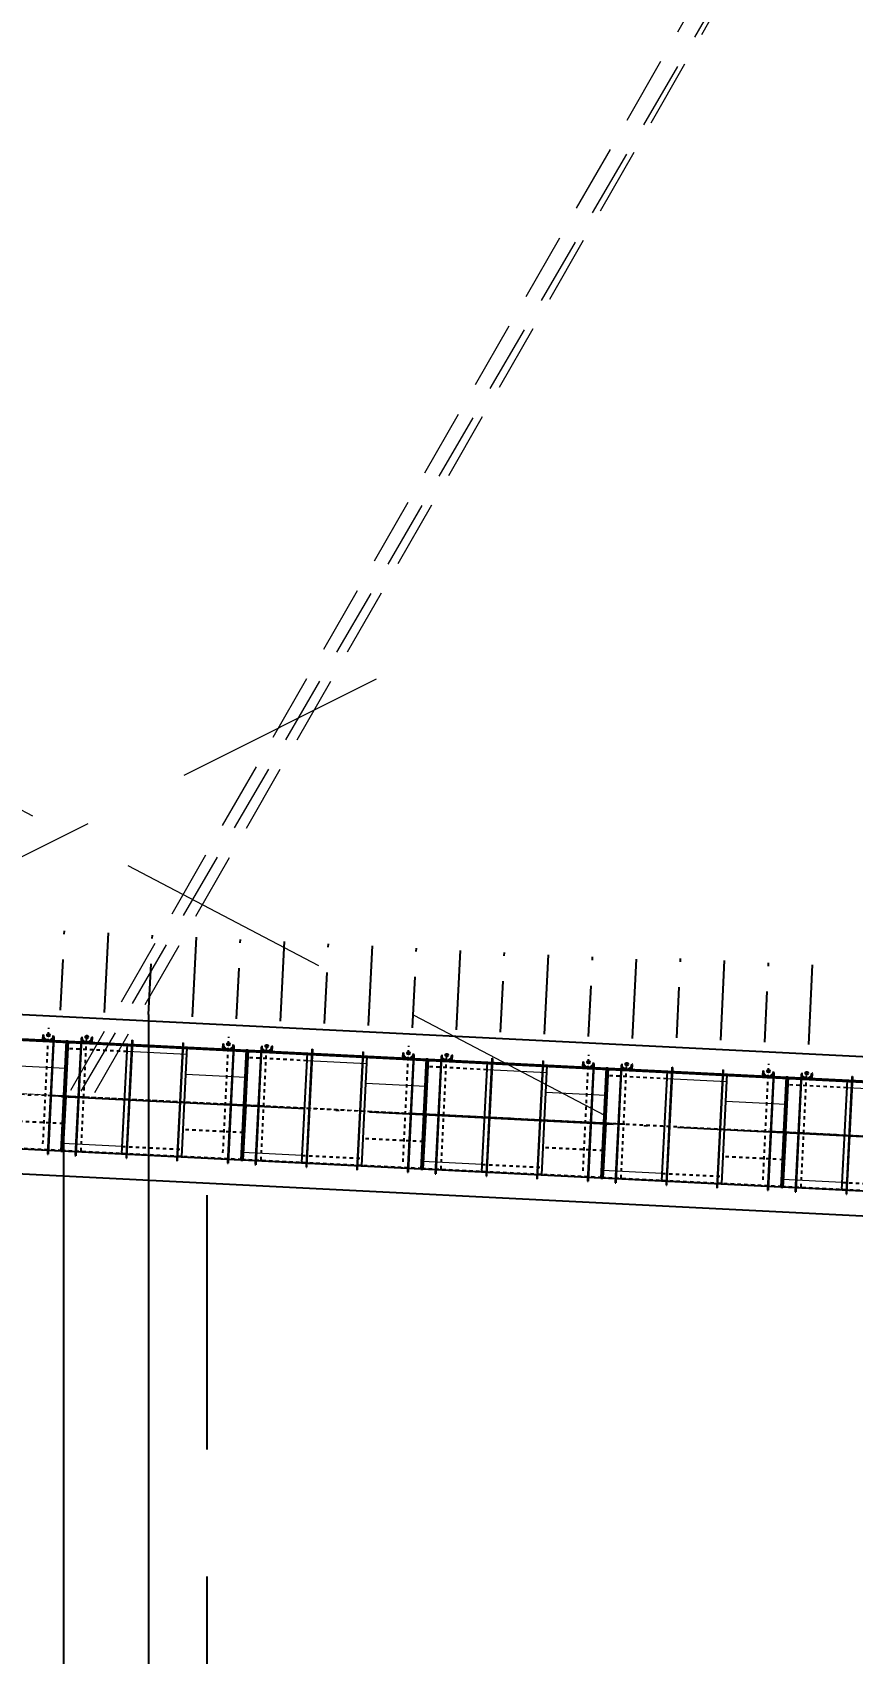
# Model space of a CAD drawing. Header units: inches. Extents: x 444671 to 463716, y 1783086 to 1794968.
# Drawn here: x 457881.65 to 457905.85, y 1787099.83 to 1787147.67 of the extents above; entities that cross this region are included whole.
import ezdxf

# ---------------------------------------------------------------- set-up
doc = ezdxf.new("R2010")
doc.units = ezdxf.units.IN
doc.header["$MEASUREMENT"] = 0
for name, pattern in [('ACAD_ISO04W100', [30, 24, -3, 0, -3]), ('CENTER', [2, 1.25, -0.25, 0.25, -0.25]), ('DASHED2', [9.525, 6.35, -3.175]), ('DASHEDX2', [1.5, 1, -0.5]), ('HIDDEN', [0.375, 0.25, -0.125])]:
    doc.linetypes.add(name, pattern=pattern)
for name, color, linetype in [('4', 4, 'Continuous'), ('Bao', 137, 'Continuous'), ('CONGTRINH', 2, 'Continuous'), ('CTTRINH', 4, 'Continuous'), ('Dong', 252, 'HIDDEN'), ('KHUAT', 8, 'DASHED2'), ('Khung_bang', 140, 'Continuous'), ('Tam', 1, 'CENTER'), ('Tim', 1, 'ACAD_ISO04W100')]:
    doc.layers.add(name, color=color, linetype=linetype)
for name, color, linetype, lineweight in [('ah', 7, 'Continuous', 15), ('HOKHOAN', 250, 'DASHED2', 20), ('manh', 128, 'Continuous', 15), ('Texdoi', 40, 'Continuous', 15)]:
    doc.layers.add(name, color=color, linetype=linetype, lineweight=lineweight)
doc.linetypes.add('NEN_DA1', pattern='A,1.5,-0.15,["Y",Standard,S=0.2,R=0,X=-0.15,Y=-0.2],-0.005', length=1.655)
doc.dimstyles.new('1-1', dxfattribs={"dimtxt": 2, "dimasz": 2.5, "dimexe": 1, "dimexo": 0, "dimgap": 1, "dimtad": 1, "dimtoh": 1, "dimdec": 0, "dimzin": 0, "dimdsep": 46, "dimtxsty": 'Standard', "dimcen": 0.09, "dimclrd": 3, "dimclre": 3, "dimclrt": 4, "dimadec": 0, "dimazin": 0, "dimtfac": 1, "dimtdec": 0, "dimtmove": 0, "dimatfit": 0, "dimfxl": 0, "dimtolj": 1, "dimtzin": 0, "dimarcsym": 0})

# ---------------------------------------------------------------- blocks, each defined once
blk = doc.blocks.new('*D148')
at = {"layer": 'Bao', "color": 3, "lineweight": -2, "ltscale": 0.2, "transparency": 16777216}
for p, q in [((-340377, 17046), (-341587, -7108)), ((-143858, 7205), (-145067, -16950)), ((-337342, -5652), (-149145, -15077))]:
    blk.add_line(p, q, dxfattribs=at)
at = {"layer": 'Bao', "color": 3, "ltscale": 0.2, "transparency": 16777216}
for points in [[(-337308, -4958), (-337377, -6345), (-341504, -5443)], [(-149111, -14383), (-149180, -15770), (-144984, -15285)]]:
    blk.add_solid(points, dxfattribs=at)
at = {"layer": 'Defpoints', "color": 0, "ltscale": 0.2, "transparency": 16777216}
for p in [(-340377, 17046), (-143858, 7205), (-144984, -15285)]:
    blk.add_point(p, dxfattribs=at)
at = {"layer": 'Bao', "color": 4, "ltscale": 0.2, "transparency": 16777216, "insert": (-243052, -6527), "char_height": 3333.33, "attachment_point": 5, "rotation": 357.133}
blk.add_mtext('\\A1;{\\f.VnArial|b0|i0|c0|p34;Ph©n ®o¹n 4}', dxfattribs=at)
blk = doc.blocks.new('A$C491C4D06')
at = {"layer": 'Bao'}
for p, q in [((-223414.8, 12812.8), (-218135.4, 12548.4)), ((-218858.9, 12735.2), (-218866.5, 12585.4)), ((-218858.9, 12735.2), (-218839, 12734.2)), ((-218839, 12734.2), (-218846.5, 12584.4)), ((-218546.9, 12569.4), (-218539.4, 12719.2)), ((-218162.9, 12559.8), (-218244.4, 10931.8)), ((-218216.6, 10926.4), (-218135.4, 12548.4)), ((-218102.9, 12556.8), (-218184.5, 10928.8)), ((-218162.9, 12559.8), (-218102.9, 12556.8)), ((-218103.4, 12546.8), (-212824, 12282.4)), ((-217708.5, 12677.2), (-217716, 12527.4)), ((-217416.4, 12512.4), (-217408.9, 12662.2)), ((-217388.9, 12661.2), (-217408.9, 12662.2)), ((-217396.4, 12511.4), (-217388.9, 12661.2)), ((-216521.9, 9219.5), (-216359.6, 12459.5)), ((-216225.8, 12572.9), (-216211.8, 12572.2)), ((-214727.6, 12497.9), (-214713.7, 12497.2)), ((-213547.6, 12469.2), (-213555.1, 12319.4)), ((-213547.6, 12469.2), (-213527.6, 12468.2)), ((-213527.6, 12468.2), (-213535.1, 12318.4)), ((-213235.5, 12303.4), (-213228, 12453.2)), ((-214754.1, 9131), (-214591.8, 12370.9)), ((-212851.5, 12293.8), (-212933, 10665.8)), ((-212905.3, 10660.4), (-212824, 12282.4)), ((-212791.6, 12290.8), (-212873.1, 10662.8)), ((-212851.5, 12293.8), (-212791.6, 12290.8)), ((-212792.1, 12280.8), (-207512.7, 12016.4)), ((-212397.2, 12411.2), (-212404.7, 12261.4)), ((-212105, 12246.4), (-212097.5, 12396.2)), ((-212077.6, 12395.2), (-212097.5, 12396.2)), ((-212085.1, 12245.4), (-212077.6, 12395.2)), ((-211210.5, 8953.5), (-211048.3, 12193.5)), ((-210914.4, 12306.9), (-210900.4, 12306.2)), ((-209442.8, 8865), (-209280.5, 12104.9)), ((-209416.3, 12231.9), (-209402.3, 12231.2)), ((-208236.3, 12203.2), (-208243.8, 12053.4)), ((-208236.3, 12203.2), (-208216.3, 12202.2)), ((-208216.3, 12202.2), (-208223.8, 12052.4)), ((-207924.2, 12037.4), (-207916.7, 12187.2)), ((-207540.2, 12027.8), (-207621.7, 10399.8)), ((-207593.9, 10394.4), (-207512.7, 12016.4)), ((-207480.2, 12024.8), (-207561.8, 10396.8)), ((-207540.2, 12027.8), (-207480.2, 12024.8)), ((-207480.7, 12014.8), (-202201.4, 11750.4)), ((-207085.8, 12145.2), (-207093.3, 11995.4)), ((-206793.7, 11980.4), (-206786.2, 12130.2)), ((-206766.2, 12129.2), (-206786.2, 12130.2)), ((-206773.7, 11979.4), (-206766.2, 12129.2)), ((-205603.1, 12040.9), (-205589.1, 12040.2)), ((-204105, 11965.9), (-204091, 11965.2)), ((-205899.2, 8687.5), (-205736.9, 11927.5)), ((-204131.4, 8599), (-203969.1, 11838.9)), ((-202924.9, 11937.2), (-202932.4, 11787.4)), ((-202924.9, 11937.2), (-202904.9, 11936.2)), ((-202904.9, 11936.2), (-202912.4, 11786.4)), ((-202612.8, 11771.4), (-202605.3, 11921.2)), ((-202228.8, 11761.8), (-202310.4, 10133.9)), ((-202282.6, 10128.4), (-202201.4, 11750.4)), ((-202168.9, 11758.8), (-202250.4, 10130.9)), ((-202228.8, 11761.8), (-202168.9, 11758.8)), ((-202169.4, 11748.8), (-196890, 11484.4)), ((-201774.5, 11879.2), (-201782, 11729.4)), ((-201482.4, 11714.4), (-201474.9, 11864.2)), ((-201454.9, 11863.2), (-201474.9, 11864.2)), ((-201462.4, 11713.4), (-201454.9, 11863.2)), ((-200587.8, 8421.5), (-200425.6, 11661.5)), ((-200291.7, 11774.9), (-200277.8, 11774.2)), ((-198820.1, 8333), (-198657.8, 11573)), ((-198793.6, 11699.9), (-198779.6, 11699.2)), ((-197613.6, 11671.2), (-197621.1, 11521.4)), ((-197613.6, 11671.2), (-197593.6, 11670.2)), ((-197593.6, 11670.2), (-197601.1, 11520.4)), ((-197301.5, 11505.4), (-197294, 11655.2)), ((-196917.5, 11495.8), (-196999, 9867.8)), ((-196971.2, 9862.4), (-196890, 11484.4)), ((-196857.6, 11492.8), (-196939.1, 9864.8)), ((-196917.5, 11495.8), (-196857.6, 11492.8)), ((-196463.1, 11613.2), (-196470.6, 11463.4)), ((-196171, 11448.4), (-196163.5, 11598.2)), ((-196143.5, 11597.2), (-196163.5, 11598.2)), ((-196151, 11447.4), (-196143.5, 11597.2)), ((-194980.4, 11508.9), (-194966.4, 11508.2)), ((-196858.1, 11482.8), (-191578.7, 11218.4)), ((-195276.5, 8155.5), (-195114.2, 11395.5)), ((-218240.6, 10927.6), (-218322.1, 9299.7)), ((-218208.4, 10930), (-218289.7, 9308.1)), ((-218180.7, 10924.6), (-218262.2, 9296.7)), ((-218244.4, 10931.8), (-218184.5, 10928.8)), ((-218240.6, 10927.6), (-218180.7, 10924.6)), ((-218208.6, 10926), (-218208.5, 10928)), ((-218208.6, 10926), (-218208.5, 10928)), ((-212929.2, 10661.6), (-213010.8, 9033.7)), ((-212897.1, 10664), (-212978.3, 9042.1)), ((-212869.3, 10658.6), (-212950.9, 9030.7)), ((-212933, 10665.8), (-212873.1, 10662.8)), ((-212929.2, 10661.6), (-212869.3, 10658.6)), ((-212897.3, 10660), (-212897.2, 10662)), ((-212897.3, 10660), (-212897.2, 10662)), ((-207617.9, 10395.6), (-207699.4, 8767.7)), ((-207585.7, 10398), (-207667, 8776.1)), ((-207558, 10392.6), (-207639.5, 8764.7)), ((-207621.7, 10399.8), (-207561.8, 10396.8)), ((-207617.9, 10395.6), (-207558, 10392.6)), ((-207585.9, 10394), (-207585.8, 10396)), ((-207585.9, 10394), (-207585.8, 10396)), ((-202306.6, 10129.6), (-202388.1, 8501.7)), ((-202274.4, 10132.1), (-202355.6, 8510.1)), ((-202246.6, 10126.6), (-202328.2, 8498.7)), ((-202310.4, 10133.9), (-202250.4, 10130.9)), ((-202306.6, 10129.6), (-202246.6, 10126.6)), ((-202274.6, 10128), (-202274.5, 10130)), ((-202274.6, 10128), (-202274.5, 10130)), ((-223601, 9574.1), (-218321.6, 9309.6)), ((-196995.2, 9863.6), (-197076.8, 8235.7)), ((-196963.1, 9866), (-197044.3, 8244.1)), ((-196935.3, 9860.6), (-197016.8, 8232.7)), ((-196999, 9867.8), (-196939.1, 9864.8)), ((-196995.2, 9863.6), (-196935.3, 9860.6)), ((-196963.3, 9862), (-196963.2, 9864)), ((-196963.3, 9862), (-196963.2, 9864)), ((-218715.1, 9209.2), (-218701.2, 9208.5)), ((-218322.1, 9299.7), (-218262.2, 9296.7)), ((-218289.7, 9308.1), (-213010.3, 9043.6)), ((-217898.2, 9168.3), (-217884.2, 9167.6)), ((-216400, 9093.3), (-216386.1, 9092.6)), ((-214901.9, 9018.2), (-214887.9, 9017.5)), ((-213403.8, 8943.2), (-213389.8, 8942.5)), ((-213010.8, 9033.7), (-212950.9, 9030.7)), ((-212978.3, 9042.1), (-207698.9, 8777.7)), ((-212586.8, 8902.3), (-212572.8, 8901.6)), ((-211088.7, 8827.3), (-211074.7, 8826.6)), ((-209590.6, 8752.2), (-209576.6, 8751.5)), ((-208092.5, 8677.2), (-208078.5, 8676.5)), ((-207699.4, 8767.7), (-207639.5, 8764.7)), ((-207667, 8776.1), (-202387.6, 8511.7)), ((-207275.5, 8636.3), (-207261.5, 8635.6)), ((-205777.4, 8561.3), (-205763.4, 8560.6)), ((-204279.2, 8486.2), (-204265.3, 8485.5)), ((-202781.1, 8411.2), (-202767.1, 8410.5)), ((-202388.1, 8501.7), (-202328.2, 8498.7)), ((-202355.6, 8510.1), (-197076.3, 8245.7)), ((-201964.1, 8370.3), (-201950.2, 8369.6)), ((-200466, 8295.3), (-200452, 8294.6)), ((-198967.9, 8220.3), (-198953.9, 8219.6)), ((-197469.8, 8145.2), (-197455.8, 8144.5)), ((-197076.8, 8235.7), (-197016.8, 8232.7)), ((-197044.3, 8244.1), (-191764.9, 7979.7)), ((-196652.8, 8104.3), (-196638.8, 8103.6)), ((-195154.7, 8029.3), (-195140.7, 8028.6))]:
    blk.add_line(p, q, dxfattribs=at)
at = {"layer": 'Bao', "ltscale": 0.2}
for p, q in [((-218541, 12686.8), (-218715.1, 9209.2)), ((-218526.9, 12688.1), (-218701.2, 9208.5)), ((-217723.9, 12647.9), (-217898.2, 9168.3)), ((-217710, 12645.2), (-217884.2, 9167.6)), ((-217723.9, 12647.9), (-217710, 12647.2)), ((-216225.8, 12572.9), (-216400, 9093.3)), ((-216211.8, 12572.2), (-216386.1, 9092.6)), ((-214727.6, 12497.9), (-214901.9, 9018.2)), ((-214713.7, 12497.2), (-214887.9, 9017.5)), ((-213229.6, 12420.8), (-213403.8, 8943.2)), ((-213215.5, 12422.1), (-213389.8, 8942.5)), ((-212412.6, 12381.9), (-212586.8, 8902.3)), ((-212398.7, 12379.2), (-212572.8, 8901.6)), ((-212412.6, 12381.9), (-212398.7, 12381.2)), ((-210914.4, 12306.9), (-211088.7, 8827.3)), ((-210900.4, 12306.2), (-211074.7, 8826.6)), ((-209416.3, 12231.9), (-209590.6, 8752.2)), ((-209402.3, 12231.2), (-209576.6, 8751.5)), ((-207918.3, 12154.9), (-208092.5, 8677.2)), ((-207904.2, 12156.1), (-208078.5, 8676.5)), ((-207101.2, 12115.9), (-207275.5, 8636.3)), ((-207087.3, 12113.2), (-207261.5, 8635.6)), ((-207101.2, 12115.9), (-207087.3, 12115.3)), ((-205603.1, 12040.9), (-205777.4, 8561.3)), ((-205589.1, 12040.2), (-205763.4, 8560.6)), ((-204105, 11965.9), (-204279.2, 8486.2)), ((-204091, 11965.2), (-204265.3, 8485.5)), ((-202606.9, 11888.9), (-202781.1, 8411.2)), ((-202592.9, 11890.2), (-202767.1, 8410.5)), ((-201789.9, 11850), (-201964.1, 8370.3)), ((-201776, 11847.3), (-201950.2, 8369.6)), ((-201789.9, 11850), (-201776, 11849.3)), ((-200291.7, 11774.9), (-200466, 8295.3)), ((-200277.8, 11774.2), (-200452, 8294.6)), ((-198793.6, 11699.9), (-198967.9, 8220.3)), ((-198779.6, 11699.2), (-198953.9, 8219.6)), ((-197295.6, 11622.9), (-197469.8, 8145.2)), ((-197281.5, 11624.2), (-197455.8, 8144.5)), ((-196478.5, 11584), (-196652.8, 8104.3)), ((-196464.6, 11581.3), (-196638.8, 8103.6)), ((-196478.5, 11584), (-196464.6, 11583.3)), ((-194980.4, 11508.9), (-195154.7, 8029.3)), ((-194966.4, 11508.2), (-195140.7, 8028.6))]:
    blk.add_line(p, q, dxfattribs=at)
at = {"layer": 'Bao'}
for centre in [(-218689.2, 12726.7), (-217558.7, 12669.7), (-213377.8, 12460.7), (-212247.4, 12403.7), (-208066.5, 12194.7), (-206936, 12137.7), (-202755.1, 11928.7), (-201624.7, 11871.7), (-197443.8, 11662.7), (-196313.3, 11605.7)]:
    blk.add_circle(centre, 40, dxfattribs=at)
for centre in [(-218689.2, 12726.7), (-217558.7, 12669.7), (-213377.8, 12460.7), (-212247.4, 12403.7), (-208066.5, 12194.7), (-206936, 12137.7), (-202755.1, 11928.7), (-201624.7, 11871.7), (-197443.8, 11662.7), (-196313.3, 11605.7)]:
    blk.add_arc(centre, 150, 357.13284, 177.13284, dxfattribs=at)
at = {"layer": 'KHUAT', "ltscale": 5}
for p, q in [((-223439.8, 12792), (-218136.5, 12526.4)), ((-218208.4, 10930), (-218127.4, 12548)), ((-218128.5, 12526), (-212825.1, 12260.4)), ((-218127.4, 12548), (-218103.4, 12546.8)), ((-216370.7, 12237.2), (-218138.5, 12325.8)), ((-212897.1, 10664), (-212816.1, 12282)), ((-211059.4, 11971.2), (-212827.2, 12059.8)), ((-212817.2, 12260), (-207513.8, 11994.4)), ((-212816.1, 12282), (-212792.1, 12280.8)), ((-207585.7, 10398), (-207504.7, 12016)), ((-207505.8, 11994), (-202202.5, 11728.4)), ((-207504.7, 12016), (-207480.7, 12014.8)), ((-205748.1, 11705.2), (-207515.8, 11793.8)), ((-202274.4, 10132.1), (-202193.4, 11750)), ((-200436.7, 11439.3), (-202204.5, 11527.8)), ((-202194.5, 11728.1), (-196891.1, 11462.4)), ((-202193.4, 11750), (-202169.4, 11748.8)), ((-196963.1, 9866), (-196882, 11484)), ((-196882, 11484), (-196858.1, 11482.8)), ((-195125.4, 11173.3), (-196893.2, 11261.8)), ((-196883.1, 11462), (-191579.8, 11196.4)), ((-218216.6, 10926.4), (-218297.7, 9308.4)), ((-212905.3, 10660.4), (-212986.3, 9042.4)), ((-218257.3, 10113.4), (-220025.1, 10202)), ((-207593.9, 10394.4), (-207675, 8776.5)), ((-202282.6, 10128.4), (-202363.6, 8510.5)), ((-223599.9, 9596), (-218296.6, 9330.4)), ((-212946, 9847.4), (-214713.8, 9936)), ((-207634.7, 9581.4), (-209402.4, 9670)), ((-196971.2, 9862.4), (-197052.3, 8244.5)), ((-218321.6, 9309.6), (-218297.7, 9308.4)), ((-218288.6, 9330), (-212985.2, 9064.4)), ((-216510.8, 9441.7), (-214743, 9353.2)), ((-211199.4, 9175.7), (-209431.6, 9087.2)), ((-202323.3, 9315.4), (-204091.1, 9404)), ((-197012, 9049.5), (-198779.7, 9138)), ((-213010.3, 9043.6), (-212986.3, 9042.4)), ((-212977.2, 9064), (-207673.9, 8798.4)), ((-207698.9, 8777.7), (-207675, 8776.5)), ((-207665.9, 8798), (-202362.5, 8532.4)), ((-205888.1, 8909.8), (-204120.3, 8821.2)), ((-200576.7, 8643.8), (-198808.9, 8555.2)), ((-202387.6, 8511.7), (-202363.6, 8510.5)), ((-202354.5, 8532.1), (-197051.2, 8266.4)), ((-197076.3, 8245.7), (-197052.3, 8244.5)), ((-197043.2, 8266), (-191739.8, 8000.4)), ((-195265.4, 8377.8), (-193497.6, 8289.2))]:
    blk.add_line(p, q, dxfattribs=at)
at = {"layer": 'manh', "color": 1, "linetype": 'CENTER', "ltscale": 0.05}
blk.add_line((0.1, 0), (-685750.1, 34342.8), dxfattribs=at)
at = {"layer": 'manh'}
for p, q in [((-214603, 12148.7), (-216370.7, 12237.2)), ((-209291.6, 11882.7), (-211059.4, 11971.2)), ((-218175.7, 11743.4), (-219943.5, 11831.9)), ((-212864.4, 11477.4), (-214632.1, 11565.9)), ((-203980.3, 11616.7), (-205748.1, 11705.2)), ((-207553, 11211.4), (-209320.8, 11299.9)), ((-202241.7, 10945.4), (-204009.5, 11033.9)), ((-198668.9, 11350.7), (-200436.7, 11439.3)), ((-193357.6, 11084.7), (-195125.4, 11173.3)), ((-196930.3, 10679.4), (-198698.1, 10768)), ((-216510.8, 9441.7), (-218278.5, 9530.3)), ((-211199.4, 9175.7), (-212967.2, 9264.3)), ((-205888.1, 8909.8), (-207655.8, 8998.3)), ((-200576.7, 8643.8), (-202344.5, 8732.3)), ((-195265.4, 8377.8), (-197033.2, 8466.3))]:
    blk.add_line(p, q, dxfattribs=at)
at = {"layer": 'Tam', "ltscale": 3}
for p, q in [((-218849.9, 9516.7), (-218678.3, 12943.5)), ((-217727, 9297.5), (-217555.3, 12724.2)), ((-213538.6, 9250.7), (-213367, 12677.5)), ((-212415.6, 9031.5), (-212244, 12458.2)), ((-208227.2, 8984.7), (-208055.6, 12411.5)), ((-207104.3, 8765.5), (-206932.7, 12192.2)), ((-202915.9, 8718.7), (-202744.3, 12145.5)), ((-201792.9, 8499.5), (-201621.3, 11926.3)), ((-197604.6, 8452.8), (-197432.9, 11879.5)), ((-196481.6, 8233.5), (-196310, 11660.2)), ((-223890.1, 11212.6), (-217604.3, 10897.7)), ((-218578.8, 10946.6), (-212292.9, 10631.8)), ((-213267.4, 10680.6), (-206981.6, 10365.8)), ((-207956.1, 10414.6), (-201670.2, 10099.8)), ((-202644.7, 10148.6), (-196358.9, 9833.8)), ((-197333.4, 9882.6), (-191047.6, 9567.8))]:
    blk.add_line(p, q, dxfattribs=at)
at = {"layer": 'Tam'}
for p, q in [((-218751.6, 12729.8), (-218626.7, 12723.6)), ((-217621.1, 12672.8), (-217496.3, 12666.6)), ((-213440.3, 12463.8), (-213315.4, 12457.6)), ((-212309.8, 12406.8), (-212184.9, 12400.6)), ((-208128.9, 12197.8), (-208004, 12191.6)), ((-206998.5, 12140.8), (-206873.6, 12134.6)), ((-202817.6, 11931.8), (-202692.7, 11925.6)), ((-201687.1, 11874.9), (-201562.2, 11868.6)), ((-197506.2, 11665.9), (-197381.3, 11659.6)), ((-196375.8, 11608.8), (-196250.9, 11602.6))]:
    blk.add_line(p, q, dxfattribs=at)
at = {"layer": 'Bao', "ltscale": 0.2}
dim = blk.add_aligned_dim(p1=(-340377.4, 17046.3), p2=(-143857.7, 7204.5), distance=-22517.8, text='{\\f.VnArial|b0|i0|c0|p34;Ph©n ®o¹n 4}', dimstyle='1-1', override={"dimscale": 1666.666721, "dimlfac": -1}, dxfattribs=at)
dim.commit()
dim.dimension.update_dxf_attribs({"geometry": '*D148', "text_midpoint": (-243051.7, -6527.5)})

msp = doc.modelspace()

# ---------------------------------------------------------------- linework, layer by layer
at = {"layer": '4', "linetype": 'NEN_DA1', "ltscale": 8}
msp.add_line((458100.8648, 1787107.7053), (457415.1157, 1787141.9927), dxfattribs=at)
msp.add_lwpolyline([(457398.5161, 1787262.3681), (457398.5161, 1787138.1253), (458100.9174, 1787103.0053)], dxfattribs=at)
at = {"layer": 'ah', "color": 1, "linetype": 'DASHEDX2', "ltscale": 2, "flags": 128}
for points in [[(457882.7891, 1787116.4597), (457937.5689, 1787211.9854)], [(457883.0948, 1787116.4221), (457938.4466, 1787211.5461)], [(457883.493, 1787116.3838), (457938.1497, 1787211.6947)]]:
    msp.add_lwpolyline(points, dxfattribs=at)
at = {"layer": 'CONGTRINH', "ltscale": 10}
for points in [[(457415.1468, 1787141.2402), (458100.896, 1787106.9528)], [(457414.987, 1787138.0442), (458100.7362, 1787103.7568)]]:
    msp.add_lwpolyline(points, dxfattribs=at)
at = {"layer": 'CTTRINH', "color": 4, "linetype": 'ByBlock'}
for p, q in [((457883.7816, 1787118.7499), (457883.898, 1787121.0971)), ((457886.3784, 1787118.6212), (457886.4948, 1787120.9683)), ((457888.9752, 1787118.4924), (457889.0916, 1787120.8395)), ((457891.572, 1787118.3636), (457891.6884, 1787120.7107)), ((457894.1689, 1787118.2349), (457894.2852, 1787120.582)), ((457896.7657, 1787118.1061), (457896.882, 1787120.4532)), ((457899.3625, 1787117.9773), (457899.4789, 1787120.3244)), ((457901.9635, 1787117.9334), (457902.0799, 1787120.2805)), ((457904.5603, 1787117.8046), (457904.6767, 1787120.1517))]:
    msp.add_line(p, q, dxfattribs=at)
at = {"layer": 'Dong', "color": 3, "ltscale": 6}
for p, q in [((457882.4832, 1787118.8143), (457882.5996, 1787121.1614)), ((457885.08, 1787118.6856), (457885.1964, 1787121.0327)), ((457887.6768, 1787118.5568), (457887.7932, 1787120.9039)), ((457890.2736, 1787118.428), (457890.39, 1787120.7751)), ((457892.8704, 1787118.2992), (457892.9868, 1787120.6464)), ((457895.4673, 1787118.1705), (457895.5836, 1787120.5176)), ((457898.0641, 1787118.0417), (457898.1805, 1787120.3888)), ((457900.6651, 1787117.9978), (457900.7815, 1787120.3449)), ((457903.2619, 1787117.869), (457903.3783, 1787120.2161))]:
    msp.add_line(p, q, dxfattribs=at)
at = {"layer": 'Dong', "color": 140, "ltscale": 30}
msp.add_line((457886.8126, 1787038.3548), (457886.8126, 1787116.0549), dxfattribs=at)
at = {"layer": 'HOKHOAN'}
for points in [[(457898.5457, 1787115.7114), (457867.1386, 1787132.1522)], [(457869.1048, 1787117.2103), (457892.3885, 1787128.8913)]]:
    msp.add_lwpolyline(points, dxfattribs=at)
at = {"layer": 'Khung_bang', "color": 6}
for p, q in [((457885.08, 1787118.6856), (457885.08, 1785627.8548)), ((457882.5717, 1787116.2866), (457882.5717, 1786849.3548))]:
    msp.add_line(p, q, dxfattribs=at)
at = {"layer": 'Tim', "ltscale": 0.3}
msp.add_lwpolyline([(457400.8161, 1787140.3548), (458100.8161, 1787105.3548)], dxfattribs=at)

# ---------------------------------------------------------------- block references
at = {"layer": 'Texdoi', "xscale": 0.0009999999892897904, "yscale": 0.0009999999310821295, "zscale": 0.001}
msp.add_blockref('A$C491C4D06', (458100.8161, 1787105.3548), dxfattribs=at)

doc.saveas('drawing.dxf')
